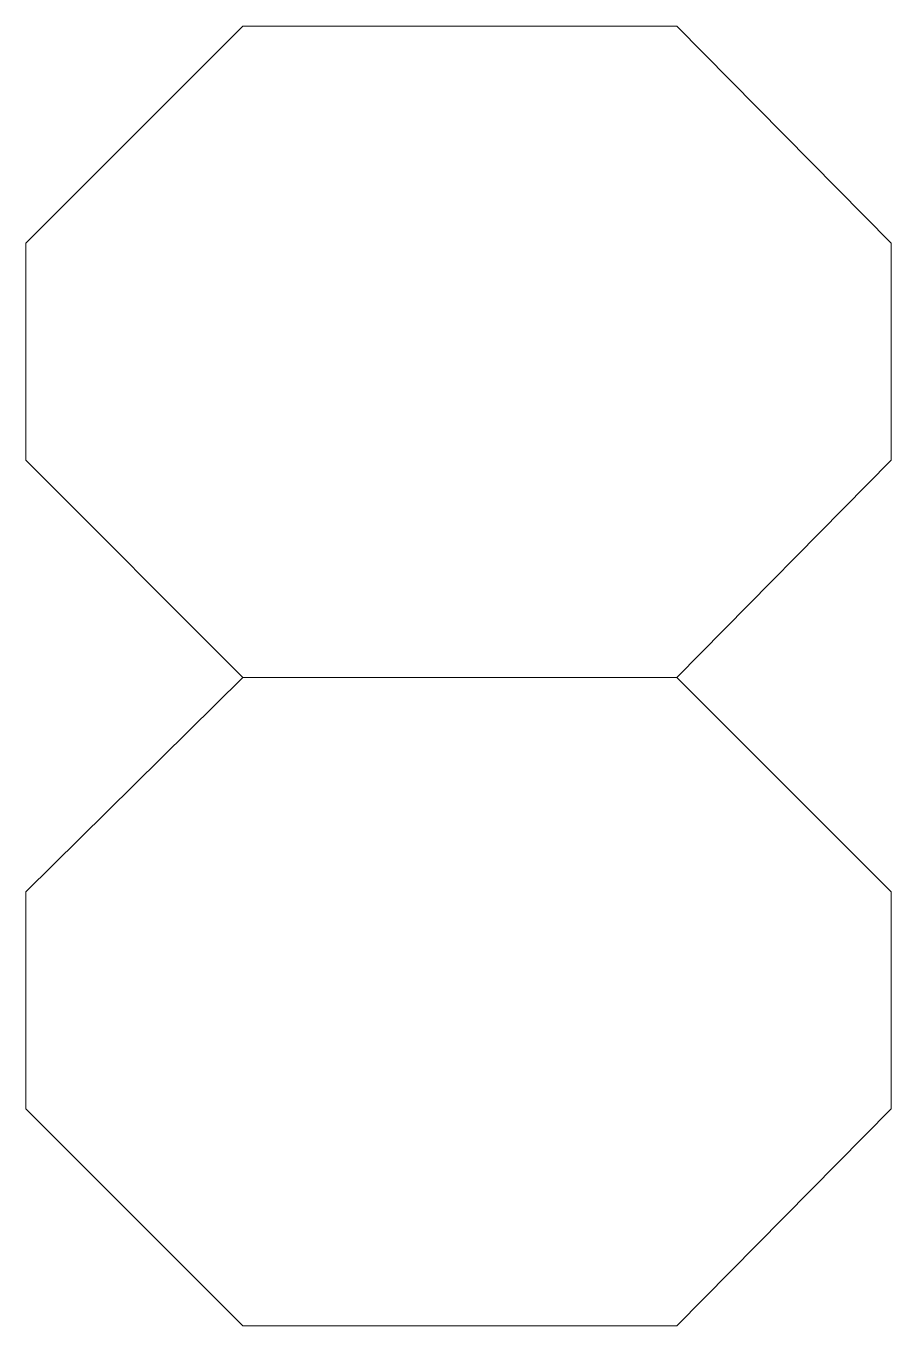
# Model space of a CAD drawing. Extents: x 0.007 to 0.672, y 0.002 to 1.001.
import ezdxf

# ---------------------------------------------------------------- set-up
doc = ezdxf.new("R2010")
doc.units = 0
doc.header["$MEASUREMENT"] = 0

msp = doc.modelspace()

# ---------------------------------------------------------------- linework, layer by layer
at = {"color": 139, "lineweight": 0}
for points in [[(0.17355, 0.00184), (0.00663, 0.16875), (0.00663, 0.33567), (0.17355, 0.5004), (0.50739, 0.5004), (0.67211, 0.66731), (0.67211, 0.83423), (0.50739, 1.00115), (0.17355, 1.00115), (0.00663, 0.83423), (0.00663, 0.66731), (0.17355, 0.5004)], [(0.50739, 0.5004), (0.67211, 0.33567), (0.67211, 0.16875), (0.50739, 0.00184), (0.17355, 0.00184)]]:
    msp.add_lwpolyline(points, dxfattribs=at)

doc.saveas('drawing.dxf')
